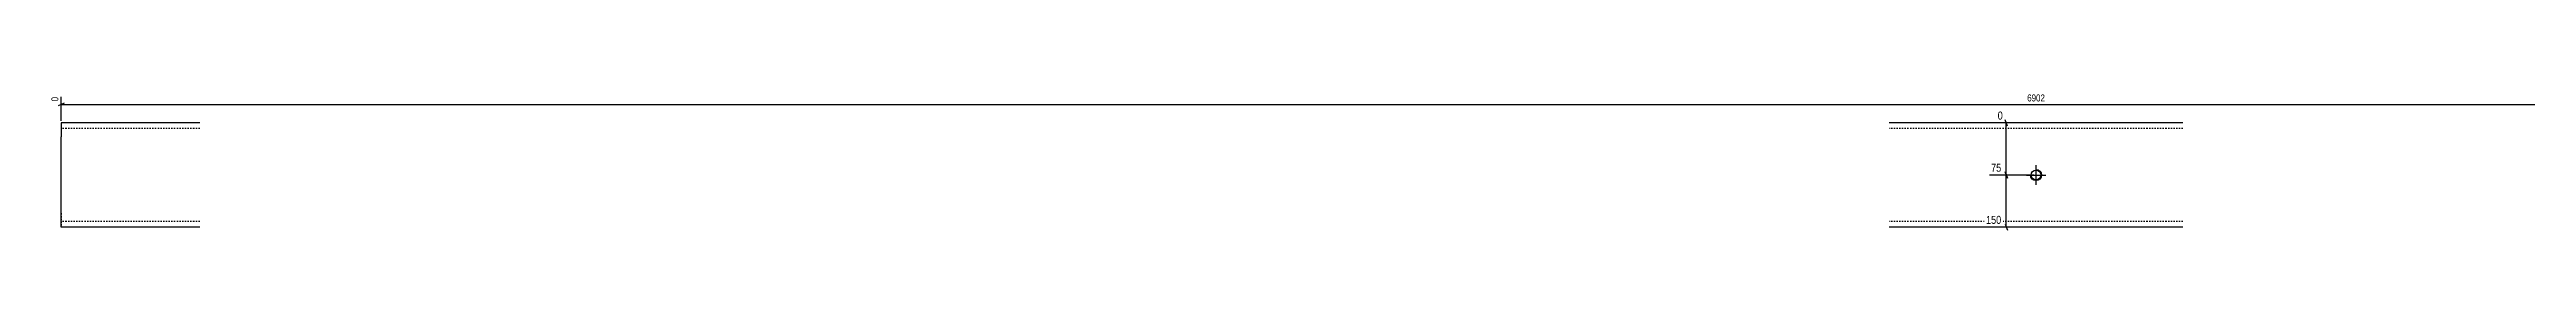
# Model space of a CAD drawing. Header units: millimetres. Extents: x 7 to 20356, y 7 to 257.
# Drawn here: x 13207 to 16781, y 9 to 207 of the extents above; entities that cross this region are included whole.
import ezdxf

# ---------------------------------------------------------------- set-up
doc = ezdxf.new("R2010")
doc.units = ezdxf.units.MM
doc.linetypes.add('DXK_LINE_DOT2', pattern=[3.9198, 1.9599, -1.9599])
doc.layers.add('MÅLSÆTNING', color=7, linetype='Continuous')
doc.layers.add('STÅL', color=7, linetype='Continuous')
doc.styles.add('Arial Narrow', font='ARIALN.TTF', dxfattribs={"height": 0.2})

msp = doc.modelspace()

# ---------------------------------------------------------------- linework, layer by layer
at = {"layer": 'MÅLSÆTNING', "color": 7, "linetype": 'Continuous'}
for p, q in [((13228.1, 191.8), (13219.1, 188.2)), ((13223.6, 166.5), (13223.6, 200.9)), ((16070.6, 163.5), (16018.2, 163.5)), ((16032.4, 159), (16028.8, 168)), ((16030.6, 88.5), (16030.6, 163.5)), ((16070.6, 88.5), (16006.5, 88.5)), ((16070.6, 88.5), (16006.5, 88.5)), ((16028.8, 93), (16032.4, 84)), ((16032.4, 84), (16028.8, 93)), ((16030.6, 13.5), (16030.6, 88.5)), ((16070.6, 13.5), (15999.2, 13.5)), ((16028.8, 18), (16032.4, 9))]:
    msp.add_line(p, q, dxfattribs=at)
at = {"layer": 'STÅL', "color": 2, "linetype": 'Continuous'}
for p, q in [((13223.6, 163.5), (13223.6, 143.5)), ((13423.6, 163.5), (13223.6, 163.5)), ((13223.6, 33.5), (13223.6, 143.5)), ((16285.6, 163.5), (15861.6, 163.5)), ((13223.6, 13.5), (13223.6, 33.5)), ((13423.6, 13.5), (13223.6, 13.5)), ((16285.6, 13.5), (15861.6, 13.5))]:
    msp.add_line(p, q, dxfattribs=at)
at = {"layer": 'STÅL', "color": 7, "linetype": 'DXK_LINE_DOT2'}
for p, q in [((13223.6, 163.5), (13223.6, 157.6)), ((13423.6, 155.5), (13223.6, 155.5)), ((16285.6, 155.5), (15861.6, 155.5)), ((13223.6, 33.5), (13223.6, 15)), ((13423.6, 21.5), (13223.6, 21.5)), ((16285.6, 21.5), (15861.6, 21.5))]:
    msp.add_line(p, q, dxfattribs=at)
at = {"layer": 'STÅL', "color": 3, "linetype": 'Continuous'}
for p, q in [((16059.6, 88.5), (16087.6, 88.5)), ((16066.2, 85.4), (16065.6, 88.5)), ((16065.6, 88.5), (16065.6, 88.5)), ((16067.9, 82.8), (16066.2, 85.4)), ((16066.6, 88.5), (16067.1, 91.2)), ((16067.1, 85.8), (16066.6, 88.5)), ((16066.6, 88.5), (16066.6, 88.5)), ((16067.1, 91.2), (16068.6, 93.4)), ((16068.6, 83.5), (16067.1, 85.8)), ((16070.5, 81.1), (16067.9, 82.8)), ((16068.6, 93.4), (16070.9, 95)), ((16070.9, 82), (16068.6, 83.5)), ((16073.6, 80.5), (16070.5, 81.1)), ((16070.9, 95), (16073.6, 95.5)), ((16073.6, 81.5), (16070.9, 82)), ((16073.6, 74.5), (16073.6, 102.5)), ((16073.6, 96.5), (16073.6, 96.5)), ((16073.6, 96.5), (16076.7, 95.9)), ((16073.6, 95.5), (16073.6, 95.5)), ((16073.6, 95.5), (16076.3, 95)), ((16076.3, 82), (16073.6, 81.5)), ((16073.6, 81.5), (16073.6, 81.5)), ((16076.7, 81.1), (16073.6, 80.5)), ((16073.6, 80.5), (16073.6, 80.5)), ((16076.3, 95), (16078.5, 93.4)), ((16078.5, 83.5), (16076.3, 82)), ((16076.7, 95.9), (16079.2, 94.2)), ((16079.2, 82.8), (16076.7, 81.1)), ((16078.5, 93.4), (16080.1, 91.2)), ((16080.1, 85.8), (16078.5, 83.5)), ((16079.2, 94.2), (16081, 91.6)), ((16081, 85.4), (16079.2, 82.8)), ((16080.1, 91.2), (16080.6, 88.5)), ((16080.6, 88.5), (16080.1, 85.8)), ((16080.6, 88.5), (16080.6, 88.5)), ((16081, 91.6), (16081.6, 88.5)), ((16081.6, 88.5), (16081, 85.4)), ((16081.6, 88.5), (16081.6, 88.5))]:
    msp.add_line(p, q, dxfattribs=at)

# ---------------------------------------------------------------- next in the draw order: wipeouts: each hides what was drawn before it
at = {"color": 0, "linetype": 'Continuous'}
for points in [[(16027.9, 165.9), (16027.9, 182.7), (16015.8, 182.7), (16015.8, 165.9)], [(16025.7, 90.9), (16025.7, 107.7), (16006.3, 107.7), (16006.3, 90.9)], [(16025.7, 15.9), (16025.7, 32.7), (15999, 32.7), (15999, 15.9)]]:
    msp.add_wipeout(points, dxfattribs=at).dxf.layer = 'MÅLSÆTNING'

# ---------------------------------------------------------------- next in the draw order: linework, layer by layer
at = {"layer": 'MÅLSÆTNING', "color": 7, "linetype": 'Continuous'}
msp.add_line((13223.6, 190), (20125.6, 190), dxfattribs=at)

# ---------------------------------------------------------------- next in the draw order: texts
at = {"layer": 'MÅLSÆTNING', "color": 3, "linetype": 'Continuous', "style": 'Arial Narrow'}
for s, height, p in [('0', 11.5, (16018.2, 168.3)), ('75', 11.45, (16008.7, 93.3)), ('150', 11.45, (16001.4, 18.3))]:
    msp.add_text(s, height=height, dxfattribs=at).set_placement(p)

# ---------------------------------------------------------------- next in the draw order: wipeouts: each hides what was drawn before it
at = {"color": 0, "linetype": 'Continuous'}
msp.add_wipeout([(13221.5, 203), (13206.8, 203), (13206.8, 192.4), (13221.5, 192.4)], dxfattribs=at).dxf.layer = 'MÅLSÆTNING'
at = {"color": 0}
msp.add_wipeout([(16088.5, 192.3), (16088.5, 207), (16058.7, 207), (16058.7, 192.3)], dxfattribs=at).dxf.layer = 'MÅLSÆTNING'

# ---------------------------------------------------------------- next in the draw order: texts
at = {"layer": 'MÅLSÆTNING', "color": 3, "linetype": 'Continuous', "style": 'Arial Narrow'}
msp.add_text('0', height=10, rotation=90.0002, dxfattribs=at).set_placement((13219.4, 194.5))
at = {"layer": 'MÅLSÆTNING', "color": 3, "style": 'Arial Narrow'}
msp.add_text('6902', height=10.02, dxfattribs=at).set_placement((16060.8, 194.4))

doc.saveas('drawing.dxf')
